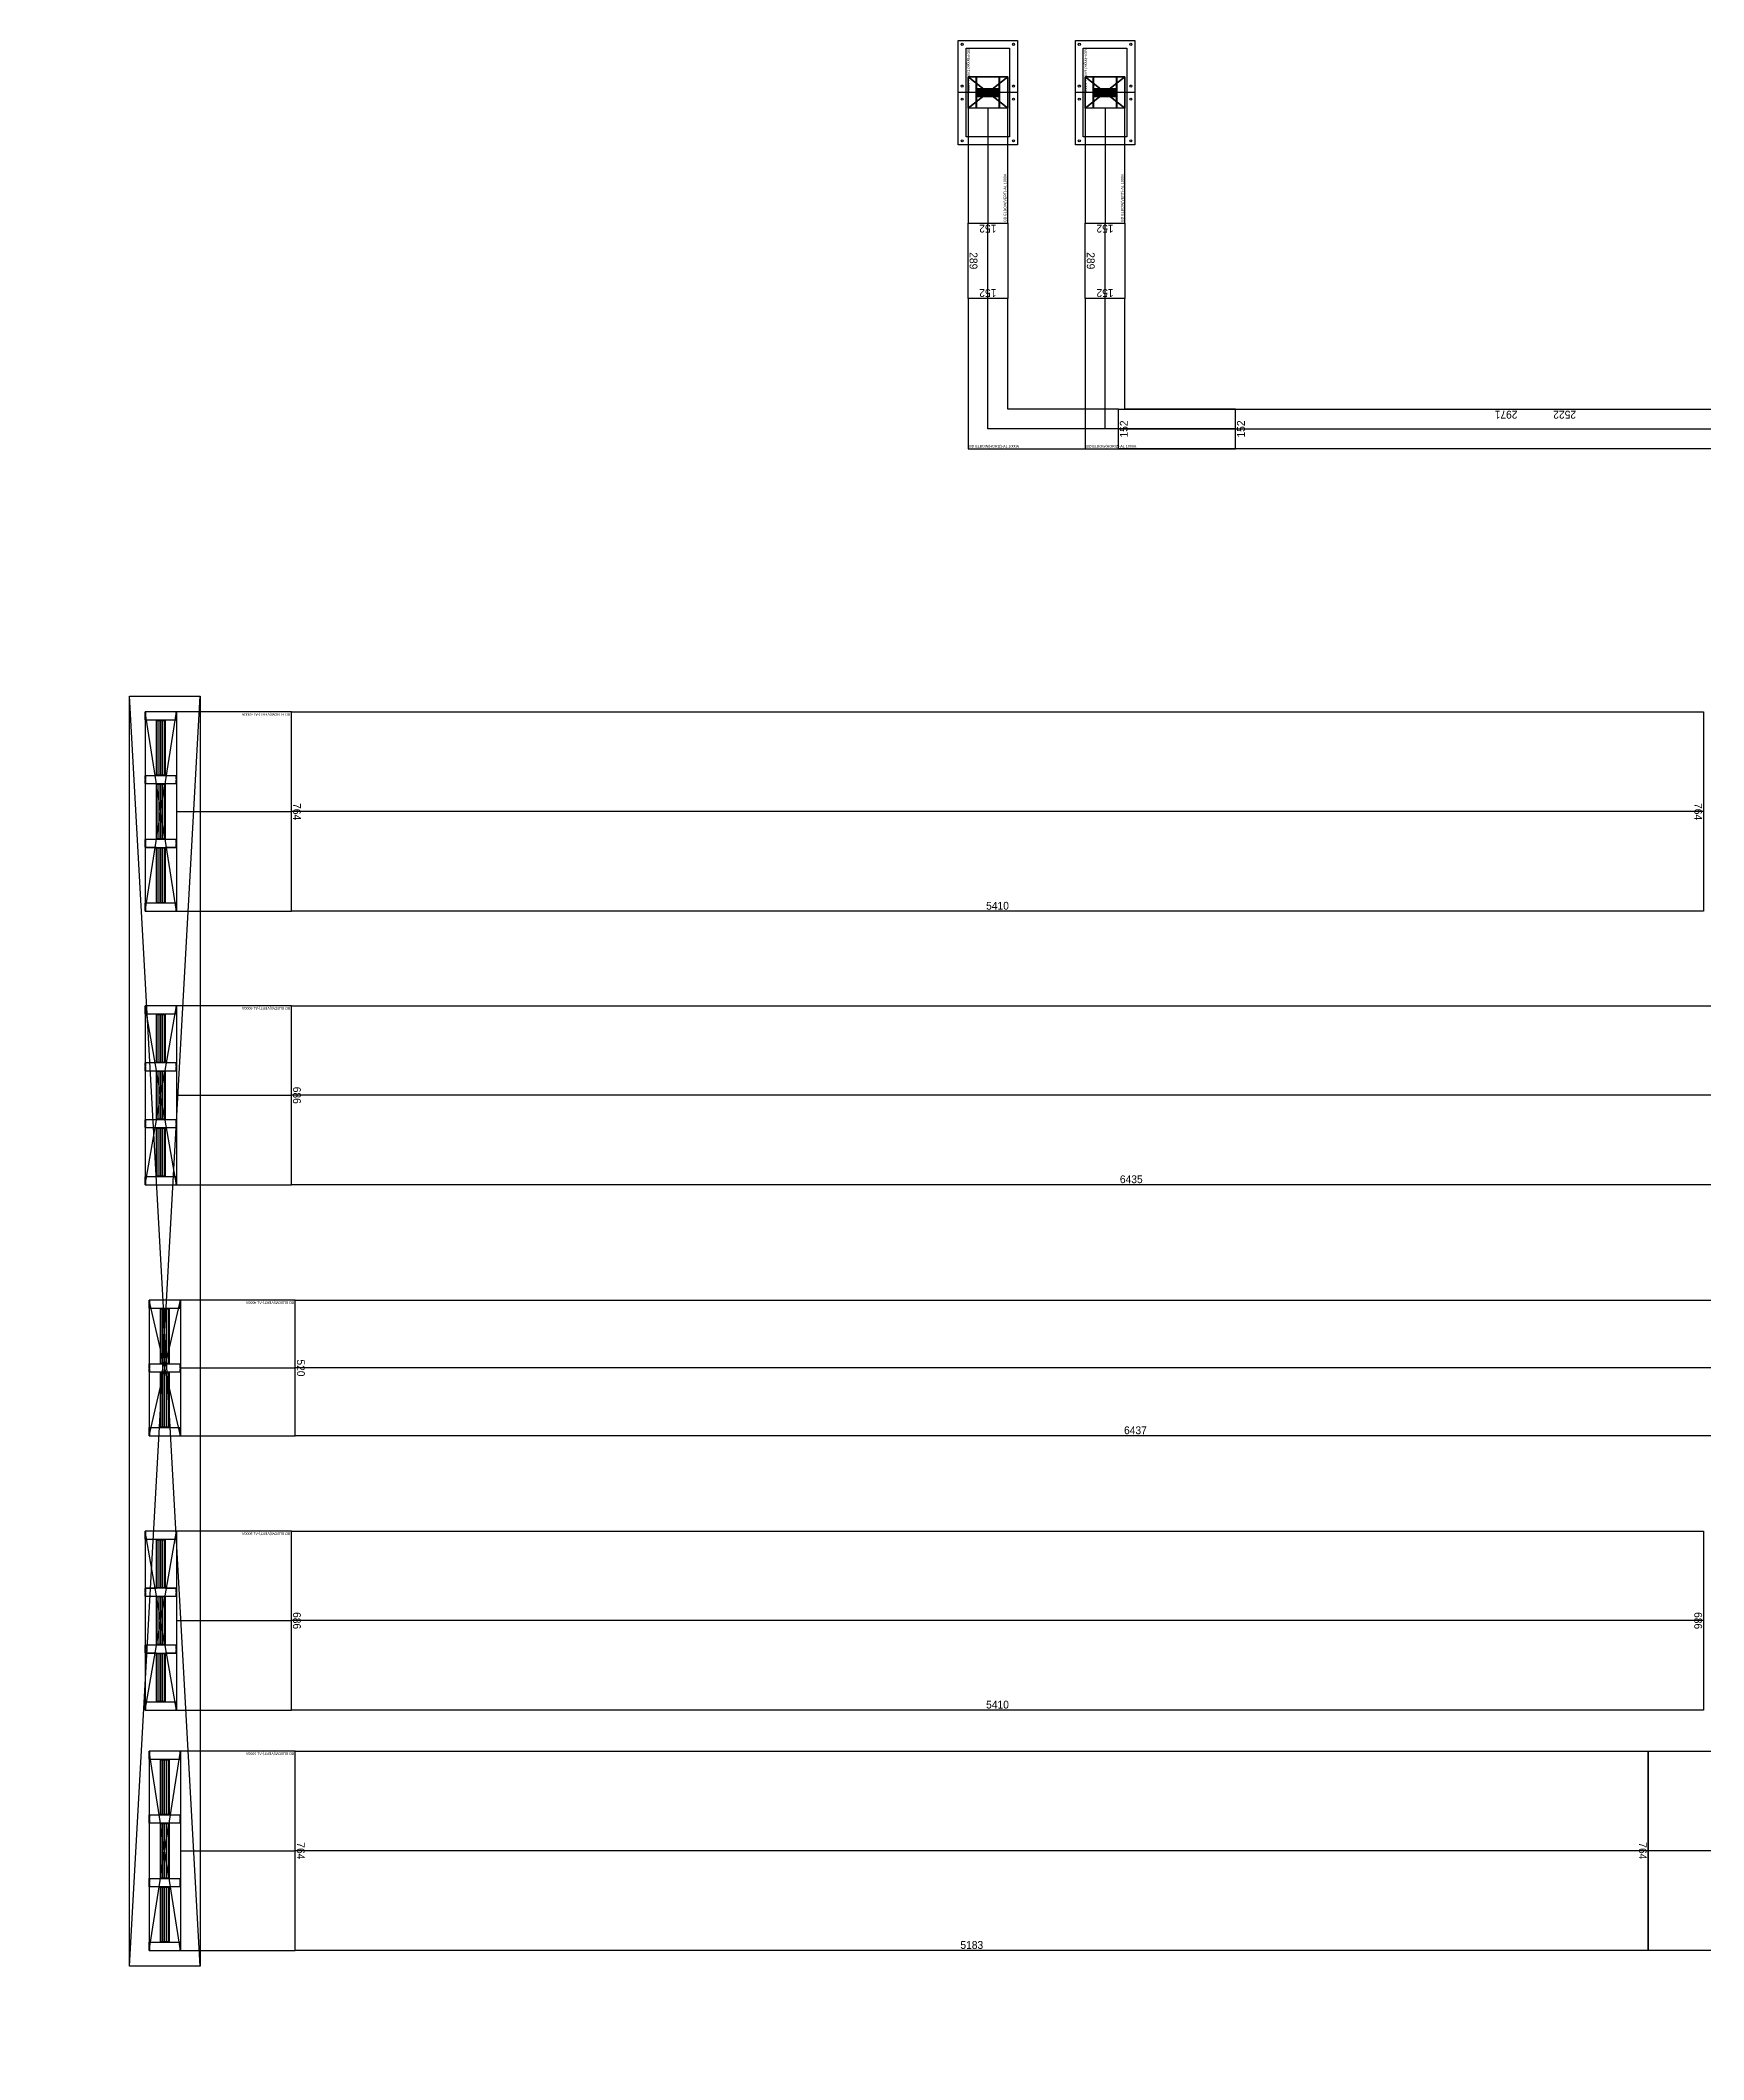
# Model space of a CAD drawing. Header units: millimetres. Extents: x 28486 to 374549, y -351975 to 868946.
# Drawn here: x 267458 to 273830, y -301887 to -294150 of the extents above; entities that cross this region are included whole.
import ezdxf
from ezdxf.enums import TextEntityAlignment as Align

# ---------------------------------------------------------------- set-up
doc = ezdxf.new("R2010")
doc.units = ezdxf.units.MM
doc.header["$LTSCALE"] = 150
doc.layers.get('Defpoints').update_dxf_attribs({"color": 150})
for name, color, linetype in [('-----00 SLAB OPEN-REV', 221, 'Continuous'), ('-----27 Bus Duct_HV_IT BACK UP A', 7, 'Continuous'), ('-----27 Bus Duct_HV_IT BACK UP B', 3, 'Continuous'), ('-----27 Bus Duct_LV_380-220V_IT BACK UP', 2, 'Continuous'), ('-----27 Bus Duct_LV_380-220V_LOAD BANK', 7, 'Continuous'), ('-----27 Bus Duct_LV_380-220V_UT', 41, 'Continuous'), ('-----27 Bus Duct_LV_380-220V_UT B', 71, 'Continuous')]:
    doc.layers.add(name, color=color, linetype=linetype)
doc.styles.add('ELEC', font='')
doc.styles.get("Standard").update_dxf_attribs({"font": ''})
doc.styles.get('ELEC').set_extended_font_data('Dotum')
doc.styles.get('Standard').set_extended_font_data('Dotum')
doc.dimstyles.new('전기통신참고용-치수', dxfattribs={"dimscale": 15, "dimtxt": 2, "dimasz": 0, "dimexe": 0, "dimexo": 0, "dimgap": 0.4, "dimtad": 4, "dimdec": 0, "dimzin": 0, "dimdsep": 46, "dimtxsty": 'Standard', "dimblk": 'NONE', "dimcen": 0, "dimse1": 1, "dimse2": 1, "dimsd1": 1, "dimsd2": 1, "dimclrd": 8, "dimclre": 8, "dimclrt": 8, "dimadec": 0, "dimazin": 0, "dimtfac": 1, "dimtdec": 0, "dimtix": 1, "dimtmove": 2, "dimatfit": 0, "dimldrblk": 'NONE', "dimfxl": 2, "dimtolj": 1, "dimtzin": 0, "dimarcsym": 0})

# ---------------------------------------------------------------- blocks, each defined once
blk = doc.blocks.new('*D276')
at = {"layer": 'Defpoints', "color": 0, "transparency": 16777216}
for p in [(0, 6250), (686, 6250), (686, 6250)]:
    blk.add_point(p, dxfattribs=at)
at = {"color": 0, "transparency": 16777216, "insert": (343, 6229), "char_height": 30, "attachment_point": 5}
blk.add_mtext('\\A1;{\\C0;686}', dxfattribs=at)
blk = doc.blocks.new('_None')
blk = doc.blocks.new('*D277')
at = {"layer": 'Defpoints', "color": 0, "transparency": 16777216}
for p in [(686, 6250), (686, 6250), (686, 840)]:
    blk.add_point(p, dxfattribs=at)
at = {"color": 0, "transparency": 16777216, "insert": (665, 3545), "char_height": 30, "attachment_point": 5, "rotation": 90}
blk.add_mtext('\\A1;{\\C0;5410}', dxfattribs=at)
blk = doc.blocks.new('*D278')
at = {"layer": 'Defpoints', "color": 0, "transparency": 16777216}
for p in [(0, 840), (686, 840), (686, 840)]:
    blk.add_point(p, dxfattribs=at)
at = {"color": 0, "transparency": 16777216, "insert": (343, 861), "char_height": 30, "attachment_point": 5}
blk.add_mtext('\\A1;{\\C0;686}', dxfattribs=at)
blk = doc.blocks.new('*U69')
at = {"color": 1}
for p, q in [((340, 343), (220, -343)), ((220, 343), (340, -343))]:
    blk.add_line(p, q, dxfattribs=at)
at = {"color": 0}
blk.add_lwpolyline([(-220, -343), (220, -343), (220, 343), (-220, 343)], close=True, dxfattribs=at)
blk.add_lwpolyline([(220, -343), (340, -343), (340, 343), (220, 343)], dxfattribs=at)
at = {"color": 1}
for points in [[(220, 123, -0.4142136), (222, 125), (262.8, 125, 0.4142136), (263.8, 126), (263.8, 310, 0.4142136), (262.8, 311), (222, 311, -0.4142136), (220, 313), (220, 343, -0.4142136), (221, 342), (221, 313, 0.4142136), (222, 312), (338, 312, 0.4142136), (339, 313), (339, 342, -0.4142136), (340, 343), (340, 313, -0.4142136), (338, 311), (297.2, 311, 0.4142136), (296.2, 310), (296.2, 126, 0.4142136), (297.2, 125), (338, 125, -0.4142136), (340, 123), (340, 111, -0.4142136), (339, 112), (339, 123, 0.4142136), (338, 124), (222, 124, 0.4142136), (221, 123), (221, 112, -0.4142136), (220, 111), (220, 111), (220, 111), (220, 111)], [(264.8, 126), (264.8, 310, -0.4142136), (265.8, 311), (294.2, 311, -0.4142136), (295.2, 310), (295.2, 126, -0.4142136), (294.2, 125), (265.8, 125, -0.4142136)], [(265.8, 127), (265.8, 309, -0.4142136), (266.8, 310), (271.15, 310, -0.4142136), (272.15, 309), (272.15, 127, -0.4142136), (271.15, 126), (266.8, 126, -0.4142136)], [(273.15, 127), (273.15, 309, -0.4142136), (274.15, 310), (278.5, 310, -0.4142136), (279.5, 309), (279.5, 127, -0.4142136), (278.5, 126), (274.15, 126, -0.4142136)], [(280.5, 127), (280.5, 309, -0.4142136), (281.5, 310), (285.85, 310, -0.4142136), (286.85, 309), (286.85, 127, -0.4142136), (285.85, 126), (281.5, 126, -0.4142136)], [(287.85, 127), (287.85, 309, -0.4142136), (288.85, 310), (293.2, 310, -0.4142136), (294.2, 309), (294.2, 127, -0.4142136), (293.2, 126), (288.85, 126, -0.4142136)], [(220, -95, -0.4142136), (222, -93), (262.8, -93, 0.4142136), (263.8, -92), (263.8, 92, 0.4142136), (262.8, 93), (222, 93, -0.4142136), (220, 95), (220, 109, -0.4142136), (221, 108), (221, 95, 0.4142136), (222, 94), (338, 94, 0.4142136), (339, 95), (339, 108, -0.4142136), (340, 109), (340, 95, -0.4142136), (338, 93), (297.2, 93, 0.4142136), (296.2, 92), (296.2, -92, 0.4142136), (297.2, -93), (338, -93, -0.4142136), (340, -95), (340, -108, -0.4142136), (339, -107), (339, -95, 0.4142136), (338, -94), (222, -94, 0.4142136), (221, -95), (221, -107, -0.4142136), (220, -108), (220, -108), (220, -108), (220, -108)], [(264.8, -92), (264.8, 92, -0.4142136), (265.8, 93), (294.2, 93, -0.4142136), (295.2, 92), (295.2, -92, -0.4142136), (294.2, -93), (265.8, -93, -0.4142136)], [(265.8, -91), (265.8, 91, -0.4142136), (266.8, 92), (271.15, 92, -0.4142136), (272.15, 91), (272.15, -91, -0.4142136), (271.15, -92), (266.8, -92, -0.4142136)], [(273.15, -91), (273.15, 91, -0.4142136), (274.15, 92), (278.5, 92, -0.4142136), (279.5, 91), (279.5, -91, -0.4142136), (278.5, -92), (274.15, -92, -0.4142136)], [(280.5, -91), (280.5, 91, -0.4142136), (281.5, 92), (285.85, 92, -0.4142136), (286.85, 91), (286.85, -91, -0.4142136), (285.85, -92), (281.5, -92, -0.4142136)], [(287.85, -91), (287.85, 91, -0.4142136), (288.85, 92), (293.2, 92, -0.4142136), (294.2, 91), (294.2, -91, -0.4142136), (293.2, -92), (288.85, -92, -0.4142136)], [(220, -313, -0.4142136), (222, -311), (262.8, -311, 0.4142136), (263.8, -310), (263.8, -126, 0.4142136), (262.8, -125), (222, -125, -0.4142136), (220, -123), (220, -110, -0.4142136), (221, -111), (221, -123, 0.4142136), (222, -124), (338, -124, 0.4142136), (339, -123), (339, -111, -0.4142136), (340, -110), (340, -123, -0.4142136), (338, -125), (297.2, -125, 0.4142136), (296.2, -126), (296.2, -310, 0.4142136), (297.2, -311), (338, -311, -0.4142136), (340, -313), (340, -343, -0.4142136), (339, -342), (339, -313, 0.4142136), (338, -312), (222, -312, 0.4142136), (221, -313), (221, -342, -0.4142136), (220, -343), (220, -343), (220, -343), (220, -343)], [(264.8, -310), (264.8, -126, -0.4142136), (265.8, -125), (294.2, -125, -0.4142136), (295.2, -126), (295.2, -310, -0.4142136), (294.2, -311), (265.8, -311, -0.4142136)], [(265.8, -309), (265.8, -127, -0.4142136), (266.8, -126), (271.15, -126, -0.4142136), (272.15, -127), (272.15, -309, -0.4142136), (271.15, -310), (266.8, -310, -0.4142136)], [(273.15, -309), (273.15, -127, -0.4142136), (274.15, -126), (278.5, -126, -0.4142136), (279.5, -127), (279.5, -309, -0.4142136), (278.5, -310), (274.15, -310, -0.4142136)], [(280.5, -309), (280.5, -127, -0.4142136), (281.5, -126), (285.85, -126, -0.4142136), (286.85, -127), (286.85, -309, -0.4142136), (285.85, -310), (281.5, -310, -0.4142136)], [(287.85, -309), (287.85, -127, -0.4142136), (288.85, -126), (293.2, -126, -0.4142136), (294.2, -127), (294.2, -309, -0.4142136), (293.2, -310), (288.85, -310, -0.4142136)]]:
    blk.add_lwpolyline(points, format="xyb", close=True, dxfattribs=at)
blk.add_lwpolyline([(220, 0), (-220, 0)], dxfattribs=at)
at = {"color": 0, "style": 'ELEC'}
blk.add_text('BD ELBOW(VERT)-AL 5000A', height=10, dxfattribs=at).set_placement((-215, -333), align=Align.MIDDLE_LEFT)
blk = doc.blocks.new('*U22')
at = {"color": 1}
for p, q in [((340, 260), (220, -260)), ((220, 260), (340, -260))]:
    blk.add_line(p, q, dxfattribs=at)
at = {"color": 0}
blk.add_lwpolyline([(-220, -260), (220, -260), (220, 260), (-220, 260)], close=True, dxfattribs=at)
blk.add_lwpolyline([(220, -260), (340, -260), (340, 260), (220, 260)], dxfattribs=at)
at = {"color": 1}
for points in [[(220, 14, -0.4142136), (222, 16), (262.8, 16, 0.4142136), (263.8, 17), (263.8, 227, 0.4142136), (262.8, 228), (222, 228, -0.4142136), (220, 230), (220, 260, -0.4142136), (221, 259), (221, 230, 0.4142136), (222, 229), (338, 229, 0.4142136), (339, 230), (339, 259, -0.4142136), (340, 260), (340, 230, -0.4142136), (338, 228), (297.2, 228, 0.4142136), (296.2, 227), (296.2, 17, 0.4142136), (297.2, 16), (338, 16, -0.4142136), (340, 14), (340, 2, -0.4142136), (339, 3), (339, 14, 0.4142136), (338, 15), (222, 15, 0.4142136), (221, 14), (221, 3, -0.4142136), (220, 2), (220, 2), (220, 2), (220, 2)], [(264.8, 17), (264.8, 227, -0.4142136), (265.8, 228), (294.2, 228, -0.4142136), (295.2, 227), (295.2, 17, -0.4142136), (294.2, 16), (265.8, 16, -0.4142136)], [(265.8, 18), (265.8, 226, -0.4142136), (266.8, 227), (271.15, 227, -0.4142136), (272.15, 226), (272.15, 18, -0.4142136), (271.15, 17), (266.8, 17, -0.4142136)], [(273.15, 18), (273.15, 226, -0.4142136), (274.15, 227), (278.5, 227, -0.4142136), (279.5, 226), (279.5, 18, -0.4142136), (278.5, 17), (274.15, 17, -0.4142136)], [(280.5, 18), (280.5, 226, -0.4142136), (281.5, 227), (285.85, 227, -0.4142136), (286.85, 226), (286.85, 18, -0.4142136), (285.85, 17), (281.5, 17, -0.4142136)], [(287.85, 18), (287.85, 226, -0.4142136), (288.85, 227), (293.2, 227, -0.4142136), (294.2, 226), (294.2, 18, -0.4142136), (293.2, 17), (288.85, 17, -0.4142136)], [(220, -230, -0.4142136), (222, -228), (262.8, -228, 0.4142136), (263.8, -227), (263.8, -17, 0.4142136), (262.8, -16), (222, -16, -0.4142136), (220, -14), (220, 0, -0.4142136), (221, -1), (221, -14, 0.4142136), (222, -15), (338, -15, 0.4142136), (339, -14), (339, -1, -0.4142136), (340, 0), (340, -14, -0.4142136), (338, -16), (297.2, -16, 0.4142136), (296.2, -17), (296.2, -227, 0.4142136), (297.2, -228), (338, -228, -0.4142136), (340, -230), (340, -260, -0.4142136), (339, -259), (339, -230, 0.4142136), (338, -229), (222, -229, 0.4142136), (221, -230), (221, -259, -0.4142136), (220, -260), (220, -260), (220, -260), (220, -260)], [(264.8, -227), (264.8, -17, -0.4142136), (265.8, -16), (294.2, -16, -0.4142136), (295.2, -17), (295.2, -227, -0.4142136), (294.2, -228), (265.8, -228, -0.4142136)], [(265.8, -226), (265.8, -18, -0.4142136), (266.8, -17), (271.15, -17, -0.4142136), (272.15, -18), (272.15, -226, -0.4142136), (271.15, -227), (266.8, -227, -0.4142136)], [(273.15, -226), (273.15, -18, -0.4142136), (274.15, -17), (278.5, -17, -0.4142136), (279.5, -18), (279.5, -226, -0.4142136), (278.5, -227), (274.15, -227, -0.4142136)], [(280.5, -226), (280.5, -18, -0.4142136), (281.5, -17), (285.85, -17, -0.4142136), (286.85, -18), (286.85, -226, -0.4142136), (285.85, -227), (281.5, -227, -0.4142136)], [(287.85, -226), (287.85, -18, -0.4142136), (288.85, -17), (293.2, -17, -0.4142136), (294.2, -18), (294.2, -226, -0.4142136), (293.2, -227), (288.85, -227, -0.4142136)]]:
    blk.add_lwpolyline(points, format="xyb", close=True, dxfattribs=at)
blk.add_lwpolyline([(220, 0), (-220, 0)], dxfattribs=at)
at = {"color": 0, "style": 'ELEC'}
blk.add_text('BD ELBOW(VERT)-AL 4000A', height=10, dxfattribs=at).set_placement((-215, -250), align=Align.MIDDLE_LEFT)
blk = doc.blocks.new('*D38')
at = {"layer": 'Defpoints', "color": 0, "transparency": 16777216}
for p in [(0, 9876.8), (520, 9876.8), (520, 9876.8)]:
    blk.add_point(p, dxfattribs=at)
at = {"color": 0, "transparency": 16777216, "insert": (260, 9855.8), "char_height": 30, "attachment_point": 5}
blk.add_mtext('\\A1;{\\C0;520}', dxfattribs=at)
blk = doc.blocks.new('*D39')
at = {"layer": 'Defpoints', "color": 0, "transparency": 16777216}
for p in [(520, 9876.8), (520, 9876.8), (520, 3439.8)]:
    blk.add_point(p, dxfattribs=at)
at = {"color": 0, "transparency": 16777216, "insert": (499, 6658.3), "char_height": 30, "attachment_point": 5, "rotation": 90}
blk.add_mtext('\\A1;{\\C0;6437}', dxfattribs=at)
blk = doc.blocks.new('*D40')
at = {"layer": 'Defpoints', "color": 0, "transparency": 16777216}
for p in [(0, 3439.8), (520, 3439.8), (520, 3439.8)]:
    blk.add_point(p, dxfattribs=at)
at = {"color": 0, "transparency": 16777216, "insert": (260, 3460.9), "char_height": 30, "attachment_point": 5}
blk.add_mtext('\\A1;{\\C0;520}', dxfattribs=at)
blk = doc.blocks.new('*U7')
at = {"color": 1}
for p, q in [((340, 382), (220, -382)), ((220, 382), (340, -382))]:
    blk.add_line(p, q, dxfattribs=at)
at = {"color": 0}
blk.add_lwpolyline([(-220, -382), (220, -382), (220, 382), (-220, 382)], close=True, dxfattribs=at)
blk.add_lwpolyline([(220, -382), (340, -382), (340, 382), (220, 382)], dxfattribs=at)
at = {"color": 1}
for points in [[(220, 136, -0.4142136), (222, 138), (262.8, 138, 0.4142136), (263.8, 139), (263.8, 349, 0.4142136), (262.8, 350), (222, 350, -0.4142136), (220, 352), (220, 382, -0.4142136), (221, 381), (221, 352, 0.4142136), (222, 351), (338, 351, 0.4142136), (339, 352), (339, 381, -0.4142136), (340, 382), (340, 352, -0.4142136), (338, 350), (297.2, 350, 0.4142136), (296.2, 349), (296.2, 139, 0.4142136), (297.2, 138), (338, 138, -0.4142136), (340, 136), (340, 124, -0.4142136), (339, 125), (339, 136, 0.4142136), (338, 137), (222, 137, 0.4142136), (221, 136), (221, 125, -0.4142136), (220, 124), (220, 124), (220, 124), (220, 124)], [(264.8, 139), (264.8, 349, -0.4142136), (265.8, 350), (294.2, 350, -0.4142136), (295.2, 349), (295.2, 139, -0.4142136), (294.2, 138), (265.8, 138, -0.4142136)], [(265.8, 140), (265.8, 348, -0.4142136), (266.8, 349), (271.15, 349, -0.4142136), (272.15, 348), (272.15, 140, -0.4142136), (271.15, 139), (266.8, 139, -0.4142136)], [(273.15, 140), (273.15, 348, -0.4142136), (274.15, 349), (278.5, 349, -0.4142136), (279.5, 348), (279.5, 140, -0.4142136), (278.5, 139), (274.15, 139, -0.4142136)], [(280.5, 140), (280.5, 348, -0.4142136), (281.5, 349), (285.85, 349, -0.4142136), (286.85, 348), (286.85, 140, -0.4142136), (285.85, 139), (281.5, 139, -0.4142136)], [(287.85, 140), (287.85, 348, -0.4142136), (288.85, 349), (293.2, 349, -0.4142136), (294.2, 348), (294.2, 140, -0.4142136), (293.2, 139), (288.85, 139, -0.4142136)], [(220, -108, -0.4142136), (222, -106), (262.8, -106, 0.4142136), (263.8, -105), (263.8, 105, 0.4142136), (262.8, 106), (222, 106, -0.4142136), (220, 108), (220, 122, -0.4142136), (221, 121), (221, 108, 0.4142136), (222, 107), (338, 107, 0.4142136), (339, 108), (339, 121, -0.4142136), (340, 122), (340, 108, -0.4142136), (338, 106), (297.2, 106, 0.4142136), (296.2, 105), (296.2, -105, 0.4142136), (297.2, -106), (338, -106, -0.4142136), (340, -108), (340, -121, -0.4142136), (339, -120), (339, -108, 0.4142136), (338, -107), (222, -107, 0.4142136), (221, -108), (221, -120, -0.4142136), (220, -121), (220, -121), (220, -121), (220, -121)], [(264.8, -105), (264.8, 105, -0.4142136), (265.8, 106), (294.2, 106, -0.4142136), (295.2, 105), (295.2, -105, -0.4142136), (294.2, -106), (265.8, -106, -0.4142136)], [(265.8, -104), (265.8, 104, -0.4142136), (266.8, 105), (271.15, 105, -0.4142136), (272.15, 104), (272.15, -104, -0.4142136), (271.15, -105), (266.8, -105, -0.4142136)], [(273.15, -104), (273.15, 104, -0.4142136), (274.15, 105), (278.5, 105, -0.4142136), (279.5, 104), (279.5, -104, -0.4142136), (278.5, -105), (274.15, -105, -0.4142136)], [(280.5, -104), (280.5, 104, -0.4142136), (281.5, 105), (285.85, 105, -0.4142136), (286.85, 104), (286.85, -104, -0.4142136), (285.85, -105), (281.5, -105, -0.4142136)], [(287.85, -104), (287.85, 104, -0.4142136), (288.85, 105), (293.2, 105, -0.4142136), (294.2, 104), (294.2, -104, -0.4142136), (293.2, -105), (288.85, -105, -0.4142136)], [(220, -352, -0.4142136), (222, -350), (262.8, -350, 0.4142136), (263.8, -349), (263.8, -139, 0.4142136), (262.8, -138), (222, -138, -0.4142136), (220, -136), (220, -123, -0.4142136), (221, -124), (221, -136, 0.4142136), (222, -137), (338, -137, 0.4142136), (339, -136), (339, -124, -0.4142136), (340, -123), (340, -136, -0.4142136), (338, -138), (297.2, -138, 0.4142136), (296.2, -139), (296.2, -349, 0.4142136), (297.2, -350), (338, -350, -0.4142136), (340, -352), (340, -382, -0.4142136), (339, -381), (339, -352, 0.4142136), (338, -351), (222, -351, 0.4142136), (221, -352), (221, -381, -0.4142136), (220, -382), (220, -382), (220, -382), (220, -382)], [(264.8, -349), (264.8, -139, -0.4142136), (265.8, -138), (294.2, -138, -0.4142136), (295.2, -139), (295.2, -349, -0.4142136), (294.2, -350), (265.8, -350, -0.4142136)], [(265.8, -348), (265.8, -140, -0.4142136), (266.8, -139), (271.15, -139, -0.4142136), (272.15, -140), (272.15, -348, -0.4142136), (271.15, -349), (266.8, -349, -0.4142136)], [(273.15, -348), (273.15, -140, -0.4142136), (274.15, -139), (278.5, -139, -0.4142136), (279.5, -140), (279.5, -348, -0.4142136), (278.5, -349), (274.15, -349, -0.4142136)], [(280.5, -348), (280.5, -140, -0.4142136), (281.5, -139), (285.85, -139, -0.4142136), (286.85, -140), (286.85, -348, -0.4142136), (285.85, -349), (281.5, -349, -0.4142136)], [(287.85, -348), (287.85, -140, -0.4142136), (288.85, -139), (293.2, -139, -0.4142136), (294.2, -140), (294.2, -348, -0.4142136), (293.2, -349), (288.85, -349, -0.4142136)]]:
    blk.add_lwpolyline(points, format="xyb", close=True, dxfattribs=at)
blk.add_lwpolyline([(220, 0), (-220, 0)], dxfattribs=at)
at = {"color": 0, "style": 'ELEC'}
blk.add_text('BD ELBOW(VERT)-AL 6300A', height=10, dxfattribs=at).set_placement((-215, -372), align=Align.MIDDLE_LEFT)
blk = doc.blocks.new('*D2098')
at = {"layer": 'Defpoints', "color": 0, "transparency": 16777216}
for p in [(0, 8722.8), (764, 8722.8), (764, 8722.8), (0, -1440), (686, -1440), (686, -1440)]:
    blk.add_point(p, dxfattribs=at)
at = {"color": 0, "transparency": 16777216, "char_height": 30, "attachment_point": 5}
for s, insert in [('\\A1;{\\C0;764}', (382, 8701.8)), ('\\A1;{\\C0;686}', (343, -1461))]:
    blk.add_mtext(s, dxfattribs=dict(at, insert=insert))
blk = doc.blocks.new('*D2099')
at = {"layer": 'Defpoints', "color": 0, "transparency": 16777216}
for p in [(764, 8722.8), (764, 8722.8), (764, 3539.8), (686, -1440), (686, -1440), (686, -6956)]:
    blk.add_point(p, dxfattribs=at)
at = {"color": 0, "transparency": 16777216, "char_height": 30, "attachment_point": 5, "rotation": 90}
for s, insert in [('\\A1;{\\C0;5183}', (743, 6131.3)), ('\\A1;{\\C0;5516}', (665, -4198))]:
    blk.add_mtext(s, dxfattribs=dict(at, insert=insert))
blk = doc.blocks.new('*D2100')
at = {"layer": 'Defpoints', "color": 0, "transparency": 16777216}
for p in [(0, 3539.8), (764, 3539.8), (764, 3539.8), (0, -6956), (686, -6956), (686, -6956)]:
    blk.add_point(p, dxfattribs=at)
at = {"color": 0, "transparency": 16777216, "char_height": 30, "attachment_point": 5}
for s, insert in [('\\A1;{\\C0;764}', (382, 3560.9)), ('\\A1;{\\C0;686}', (343, -6935))]:
    blk.add_mtext(s, dxfattribs=dict(at, insert=insert))
blk = doc.blocks.new('*D71')
at = {"layer": 'Defpoints', "color": 0, "transparency": 16777216}
for p in [(0, 7275), (686, 7275), (686, 7275)]:
    blk.add_point(p, dxfattribs=at)
at = {"color": 0, "transparency": 16777216, "insert": (343, 7254), "char_height": 30, "attachment_point": 5}
blk.add_mtext('\\A1;{\\C0;686}', dxfattribs=at)
blk = doc.blocks.new('*D72')
at = {"layer": 'Defpoints', "color": 0, "transparency": 16777216}
for p in [(686, 7275), (686, 7275), (686, 840)]:
    blk.add_point(p, dxfattribs=at)
at = {"color": 0, "transparency": 16777216, "insert": (665, 4057.5), "char_height": 30, "attachment_point": 5, "rotation": 90}
blk.add_mtext('\\A1;{\\C0;6435}', dxfattribs=at)
blk = doc.blocks.new('*D73')
at = {"layer": 'Defpoints', "color": 0, "transparency": 16777216}
for p in [(0, 840), (686, 840), (686, 840)]:
    blk.add_point(p, dxfattribs=at)
at = {"color": 0, "transparency": 16777216, "insert": (343, 861), "char_height": 30, "attachment_point": 5}
blk.add_mtext('\\A1;{\\C0;686}', dxfattribs=at)
blk = doc.blocks.new('*D17')
at = {"layer": 'Defpoints', "color": 0, "transparency": 16777216}
for p in [(0, 6250), (764, 6250), (764, 6250)]:
    blk.add_point(p, dxfattribs=at)
at = {"color": 0, "transparency": 16777216, "insert": (382, 6229), "char_height": 30, "attachment_point": 5}
blk.add_mtext('\\A1;{\\C0;764}', dxfattribs=at)
blk = doc.blocks.new('*D18')
at = {"layer": 'Defpoints', "color": 0, "transparency": 16777216}
for p in [(764, 6250), (764, 6250), (764, 840)]:
    blk.add_point(p, dxfattribs=at)
at = {"color": 0, "transparency": 16777216, "insert": (743, 3545), "char_height": 30, "attachment_point": 5, "rotation": 90}
blk.add_mtext('\\A1;{\\C0;5410}', dxfattribs=at)
blk = doc.blocks.new('*D19')
at = {"layer": 'Defpoints', "color": 0, "transparency": 16777216}
for p in [(0, 840), (764, 840), (764, 840)]:
    blk.add_point(p, dxfattribs=at)
at = {"color": 0, "transparency": 16777216, "insert": (382, 861), "char_height": 30, "attachment_point": 5}
blk.add_mtext('\\A1;{\\C0;764}', dxfattribs=at)
blk = doc.blocks.new('*D143')
at = {"layer": 'Defpoints', "color": 0, "transparency": 16777216}
for p in [(0, 1464), (152, 1464), (152, 1464)]:
    blk.add_point(p, dxfattribs=at)
at = {"color": 0, "transparency": 16777216, "insert": (76, 1443), "char_height": 30, "attachment_point": 5}
blk.add_mtext('\\A1;{\\C0;152}', dxfattribs=at)
blk = doc.blocks.new('*D144')
at = {"layer": 'Defpoints', "color": 0, "transparency": 16777216}
for p in [(152, 1464), (152, 1464), (152, 1175)]:
    blk.add_point(p, dxfattribs=at)
at = {"color": 0, "transparency": 16777216, "insert": (131, 1319.5), "char_height": 30, "attachment_point": 5, "rotation": 90}
blk.add_mtext('\\A1;{\\C0;289}', dxfattribs=at)
blk = doc.blocks.new('*D145')
at = {"layer": 'Defpoints', "color": 0, "transparency": 16777216}
for p in [(0, 1175), (152, 1175), (152, 1175)]:
    blk.add_point(p, dxfattribs=at)
at = {"color": 0, "transparency": 16777216, "insert": (76, 1196), "char_height": 30, "attachment_point": 5}
blk.add_mtext('\\A1;{\\C0;152}', dxfattribs=at)
blk = doc.blocks.new('*U67')
at = {"color": 1}
for p, q in [((340, 76), (220, -76)), ((220, 76), (340, -76))]:
    blk.add_line(p, q, dxfattribs=at)
at = {"color": 0}
blk.add_lwpolyline([(-220, -76), (220, -76), (220, 76), (-220, 76)], close=True, dxfattribs=at)
at = {"color": 1}
blk.add_lwpolyline([(220, 0), (-220, 0)], dxfattribs=at)
at = {"color": 0}
blk.add_lwpolyline([(220, -76), (340, -76), (340, 76), (220, 76)], dxfattribs=at)
at = {"color": 1}
for points in [[(220, -46, -0.4142136), (222, -44), (262.8, -44, 0.4142136), (263.8, -43), (263.8, 43, 0.4142136), (262.8, 44), (222, 44, -0.4142136), (220, 46), (220, 76, -0.4142136), (221, 75), (221, 46, 0.4142136), (222, 45), (338, 45, 0.4142136), (339, 46), (339, 75, -0.4142136), (340, 76), (340, 46, -0.4142136), (338, 44), (297.2, 44, 0.4142136), (296.2, 43), (296.2, -43, 0.4142136), (297.2, -44), (338, -44, -0.4142136), (340, -46), (340, -76, -0.4142136), (339, -75), (339, -46, 0.4142136), (338, -45), (222, -45, 0.4142136), (221, -46), (221, -75, -0.4142136), (220, -76), (220, -76), (220, -76), (220, -76)], [(264.8, -43), (264.8, 43, -0.4142136), (265.8, 44), (294.2, 44, -0.4142136), (295.2, 43), (295.2, -43, -0.4142136), (294.2, -44), (265.8, -44, -0.4142136)], [(265.8, -42), (265.8, 42, -0.4142136), (266.8, 43), (271.15, 43, -0.4142136), (272.15, 42), (272.15, -42, -0.4142136), (271.15, -43), (266.8, -43, -0.4142136)], [(273.15, -42), (273.15, 42, -0.4142136), (274.15, 43), (278.5, 43, -0.4142136), (279.5, 42), (279.5, -42, -0.4142136), (278.5, -43), (274.15, -43, -0.4142136)], [(280.5, -42), (280.5, 42, -0.4142136), (281.5, 43), (285.85, 43, -0.4142136), (286.85, 42), (286.85, -42, -0.4142136), (285.85, -43), (281.5, -43, -0.4142136)], [(287.85, -42), (287.85, 42, -0.4142136), (288.85, 43), (293.2, 43, -0.4142136), (294.2, 42), (294.2, -42, -0.4142136), (293.2, -43), (288.85, -43, -0.4142136)]]:
    blk.add_lwpolyline(points, format="xyb", close=True, dxfattribs=at)
at = {"color": 0, "style": 'ELEC'}
blk.add_text('BD ELBOW(VERT)-AL 1000A', height=10, dxfattribs=at).set_placement((-215, -66), align=Align.MIDDLE_LEFT)
blk = doc.blocks.new('*U66')
at = {"color": 0}
blk.add_line((0, 113.5), (0, -113.5), dxfattribs=at)
at = {"color": 1}
for p, q in [((60, 76), (-60, -76)), ((-60, 76), (60, -76))]:
    blk.add_line(p, q, dxfattribs=at)
at = {"color": 0}
for points in [[(200, -113.5), (-200, -113.5), (-200, 113.5), (200, 113.5)], [(170, -83.5), (-170, -83.5), (-170, 83.5), (170, 83.5)]]:
    blk.add_lwpolyline(points, close=True, dxfattribs=at)
at = {"color": 1}
blk.add_lwpolyline([(60, -76), (-60, -76), (-60, 76), (60, 76)], close=True, dxfattribs=at)
for points in [[(-60, -46, -0.4142136), (-58, -44), (-17.2, -44, 0.4142136), (-16.2, -43), (-16.2, 43, 0.4142136), (-17.2, 44), (-58, 44, -0.4142136), (-60, 46), (-60, 76, -0.4142136), (-59, 75), (-59, 46, 0.4142136), (-58, 45), (58, 45, 0.4142136), (59, 46), (59, 75, -0.4142136), (60, 76), (60, 46, -0.4142136), (58, 44), (17.2, 44, 0.4142136), (16.2, 43), (16.2, -43, 0.4142136), (17.2, -44), (58, -44, -0.4142136), (60, -46), (60, -76, -0.4142136), (59, -75), (59, -46, 0.4142136), (58, -45), (-58, -45, 0.4142136), (-59, -46), (-59, -75, -0.4142136), (-60, -76), (-60, -76), (-60, -76), (-60, -76)], [(-15.2, -43), (-15.2, 43, -0.4142136), (-14.2, 44), (14.2, 44, -0.4142136), (15.2, 43), (15.2, -43, -0.4142136), (14.2, -44), (-14.2, -44, -0.4142136)], [(-14.2, -42), (-14.2, 42, -0.4142136), (-13.2, 43), (-8.85, 43, -0.4142136), (-7.85, 42), (-7.85, -42, -0.4142136), (-8.85, -43), (-13.2, -43, -0.4142136)], [(-6.85, -42), (-6.85, 42, -0.4142136), (-5.85, 43), (-1.5, 43, -0.4142136), (-0.5, 42), (-0.5, -42, -0.4142136), (-1.5, -43), (-5.85, -43, -0.4142136)], [(0.5, -42), (0.5, 42, -0.4142136), (1.5, 43), (5.85, 43, -0.4142136), (6.85, 42), (6.85, -42, -0.4142136), (5.85, -43), (1.5, -43, -0.4142136)], [(7.85, -42), (7.85, 42, -0.4142136), (8.85, 43), (13.2, 43, -0.4142136), (14.2, 42), (14.2, -42, -0.4142136), (13.2, -43), (8.85, -43, -0.4142136)]]:
    blk.add_lwpolyline(points, format="xyb", close=True, dxfattribs=at)
at = {"color": 0}
for centre in [(-185, 98.5), (-25, 98.5), (25, 98.5), (185, 98.5), (-185, -98.5), (-25, -98.5), (25, -98.5), (185, -98.5)]:
    blk.add_circle(centre, 4, dxfattribs=at)
at = {"color": 0, "style": 'ELEC'}
blk.add_text('BD Flanged End-AL 1000A', height=10, dxfattribs=at).set_placement((-165, -73.5), align=Align.MIDDLE_LEFT)
blk = doc.blocks.new('*U68')
at = {"color": 0}
blk.add_lwpolyline([(-76, -76), (500, -76), (500, 76), (76, 76), (76, 500), (-76, 500)], close=True, dxfattribs=at)
at = {"color": 1}
blk.add_lwpolyline([(500, 0), (0, 0), (0, 500)], dxfattribs=at)
at = {"color": 0, "style": 'ELEC'}
blk.add_text('BD ELBOW(HORIZ)-AL 1000A', height=10, dxfattribs=at).set_placement((-71, -66), align=Align.MIDDLE_LEFT)
blk = doc.blocks.new('*D139')
at = {"layer": 'Defpoints', "color": 0, "transparency": 16777216}
for p in [(0, 1264), (152, 1264), (152, 1264)]:
    blk.add_point(p, dxfattribs=at)
at = {"color": 0, "transparency": 16777216, "insert": (76, 1243), "char_height": 30, "attachment_point": 5}
blk.add_mtext('\\A1;{\\C0;152}', dxfattribs=at)
blk = doc.blocks.new('*D140')
at = {"layer": 'Defpoints', "color": 0, "transparency": 16777216}
for p in [(152, 1264), (152, 1264), (152, -1706.5)]:
    blk.add_point(p, dxfattribs=at)
at = {"color": 0, "transparency": 16777216, "insert": (131, -221.3), "char_height": 30, "attachment_point": 5, "rotation": 90}
blk.add_mtext('\\A1;{\\C0;2971}', dxfattribs=at)
blk = doc.blocks.new('*D141')
at = {"layer": 'Defpoints', "color": 0, "transparency": 16777216}
for p in [(0, -1706.5), (152, -1706.5), (152, -1706.5)]:
    blk.add_point(p, dxfattribs=at)
at = {"color": 0, "transparency": 16777216, "insert": (76, -1685.5), "char_height": 30, "attachment_point": 5}
blk.add_mtext('\\A1;{\\C0;152}', dxfattribs=at)
blk = doc.blocks.new('*D187')
at = {"layer": 'Defpoints', "color": 0, "transparency": 16777216}
for p in [(0, 1264), (152, 1264), (152, 1264)]:
    blk.add_point(p, dxfattribs=at)
at = {"color": 0, "transparency": 16777216, "insert": (76, 1243), "char_height": 30, "attachment_point": 5}
blk.add_mtext('\\A1;{\\C0;152}', dxfattribs=at)
blk = doc.blocks.new('*D188')
at = {"layer": 'Defpoints', "color": 0, "transparency": 16777216}
for p in [(152, 1264), (152, 1264), (152, -1257.5)]:
    blk.add_point(p, dxfattribs=at)
at = {"color": 0, "transparency": 16777216, "insert": (131, 3.2), "char_height": 30, "attachment_point": 5, "rotation": 90}
blk.add_mtext('\\A1;{\\C0;2522}', dxfattribs=at)
blk = doc.blocks.new('*D189')
at = {"layer": 'Defpoints', "color": 0, "transparency": 16777216}
for p in [(0, -1257.5), (152, -1257.5), (152, -1257.5)]:
    blk.add_point(p, dxfattribs=at)
at = {"color": 0, "transparency": 16777216, "insert": (76, -1236.5), "char_height": 30, "attachment_point": 5}
blk.add_mtext('\\A1;{\\C0;152}', dxfattribs=at)
blk = doc.blocks.new('*U15')
at = {"color": 0}
blk.add_lwpolyline([(-382, -382), (800, -382), (800, 382), (382, 382), (382, 800), (-382, 800)], close=True, dxfattribs=at)
at = {"color": 1}
blk.add_lwpolyline([(800, 0), (0, 0), (0, 800)], dxfattribs=at)
at = {"color": 0, "style": 'ELEC'}
blk.add_text('BD ELBOW(HORIZ)-AL 6300A', height=10, dxfattribs=at).set_placement((-377, -372), align=Align.MIDDLE_LEFT)
blk = doc.blocks.new('*U275')
at = {"color": 1}
blk.add_line((343, 6250), (343, 840), dxfattribs=at)
at = {"color": 0}
blk.add_lwpolyline([(686, 840), (0, 840), (0, 6250), (686, 6250)], close=True, dxfattribs=at)
for base, p1, p2, override, picture, middle in [((686, 6250), (0, 6250), (686, 6250), {"dimtxsty": 'Standard', "dimclrd": 0, "dimclre": 0, "dimclrt": 0}, '*D276', (343, 6229)), ((686, 840), (0, 840), (686, 840), {"dimtad": 1, "dimtxsty": 'Standard', "dimclrd": 0, "dimclre": 0, "dimclrt": 0}, '*D278', (343, 861))]:
    dim = blk.add_linear_dim(base=base, p1=p1, p2=p2, text='{\\C0;<>}', dimstyle='전기통신참고용-치수', override=override, dxfattribs=at)
    dim.commit()
    dim.dimension.update_dxf_attribs({"geometry": picture, "text_midpoint": middle})
dim = blk.add_linear_dim(base=(686, 6250), p1=(686, 840), p2=(686, 6250), angle=90, text='{\\C0;<>}', dimstyle='전기통신참고용-치수', override={"dimtad": 1, "dimtxsty": 'Standard', "dimclrd": 0, "dimclre": 0, "dimclrt": 0}, dxfattribs=at)
dim.commit()
dim.dimension.update_dxf_attribs({"geometry": '*D277', "text_midpoint": (665, 3545)})
blk = doc.blocks.new('*U37')
at = {"color": 1}
blk.add_line((260, 9876.8), (260, 3439.8), dxfattribs=at)
at = {"color": 0}
blk.add_lwpolyline([(520, 3439.8), (0, 3439.8), (0, 9876.8), (520, 9876.8)], close=True, dxfattribs=at)
for base, p1, p2, override, picture, middle in [((520, 9876.8), (0, 9876.8), (520, 9876.8), {"dimtxsty": 'Standard', "dimclrd": 0, "dimclre": 0, "dimclrt": 0}, '*D38', (260, 9855.8)), ((520, 3439.8), (0, 3439.8), (520, 3439.8), {"dimtad": 1, "dimtxsty": 'Standard', "dimclrd": 0, "dimclre": 0, "dimclrt": 0}, '*D40', (260, 3460.9))]:
    dim = blk.add_linear_dim(base=base, p1=p1, p2=p2, text='{\\C0;<>}', dimstyle='전기통신참고용-치수', override=override, dxfattribs=at)
    dim.commit()
    dim.dimension.update_dxf_attribs({"geometry": picture, "text_midpoint": middle})
dim = blk.add_linear_dim(base=(520, 9876.8), p1=(520, 3439.8), p2=(520, 9876.8), angle=90, text='{\\C0;<>}', dimstyle='전기통신참고용-치수', override={"dimtad": 1, "dimtxsty": 'Standard', "dimclrd": 0, "dimclre": 0, "dimclrt": 0}, dxfattribs=at)
dim.commit()
dim.dimension.update_dxf_attribs({"geometry": '*D39', "text_midpoint": (499, 6658.3)})
blk = doc.blocks.new('*U2097')
at = {"color": 1}
for p, q in [((382, 8722.8), (382, 3539.8)), ((343, -1440), (343, -6956))]:
    blk.add_line(p, q, dxfattribs=at)
at = {"color": 0}
for points in [[(764, 3539.8), (0, 3539.8), (0, 8722.8), (764, 8722.8)], [(686, -6956), (0, -6956), (0, -1440), (686, -1440)]]:
    blk.add_lwpolyline(points, close=True, dxfattribs=at)
for base, p1, p2, override, picture, middle in [((764, 8722.8), (0, 8722.8), (764, 8722.8), {"dimtxsty": 'Standard', "dimclrd": 0, "dimclre": 0, "dimclrt": 0}, '*D2098', (382, 8701.8)), ((686, -1440), (0, -1440), (686, -1440), {"dimtxsty": 'Standard', "dimclrd": 0, "dimclre": 0, "dimclrt": 0}, '*D2098', (343, -1461)), ((764, 3539.8), (0, 3539.8), (764, 3539.8), {"dimtad": 1, "dimtxsty": 'Standard', "dimclrd": 0, "dimclre": 0, "dimclrt": 0}, '*D2100', (382, 3560.9)), ((686, -6956), (0, -6956), (686, -6956), {"dimtad": 1, "dimtxsty": 'Standard', "dimclrd": 0, "dimclre": 0, "dimclrt": 0}, '*D2100', (343, -6935))]:
    dim = blk.add_linear_dim(base=base, p1=p1, p2=p2, text='{\\C0;<>}', dimstyle='전기통신참고용-치수', override=override, dxfattribs=at)
    dim.commit()
    dim.dimension.update_dxf_attribs({"geometry": picture, "text_midpoint": middle})
for base, p1, p2, middle in [((764, 8722.8), (764, 3539.8), (764, 8722.8), (743, 6131.3)), ((686, -1440), (686, -6956), (686, -1440), (665, -4198))]:
    dim = blk.add_linear_dim(base=base, p1=p1, p2=p2, angle=90, text='{\\C0;<>}', dimstyle='전기통신참고용-치수', override={"dimtad": 1, "dimtxsty": 'Standard', "dimclrd": 0, "dimclre": 0, "dimclrt": 0}, dxfattribs=at)
    dim.commit()
    dim.dimension.update_dxf_attribs({"geometry": '*D2099', "text_midpoint": middle})
blk = doc.blocks.new('*U70')
at = {"color": 1}
blk.add_line((343, 7275), (343, 840), dxfattribs=at)
at = {"color": 0}
blk.add_lwpolyline([(686, 840), (0, 840), (0, 7275), (686, 7275)], close=True, dxfattribs=at)
for base, p1, p2, override, picture, middle in [((686, 7275), (0, 7275), (686, 7275), {"dimtxsty": 'Standard', "dimclrd": 0, "dimclre": 0, "dimclrt": 0}, '*D71', (343, 7254)), ((686, 840), (0, 840), (686, 840), {"dimtad": 1, "dimtxsty": 'Standard', "dimclrd": 0, "dimclre": 0, "dimclrt": 0}, '*D73', (343, 861))]:
    dim = blk.add_linear_dim(base=base, p1=p1, p2=p2, text='{\\C0;<>}', dimstyle='전기통신참고용-치수', override=override, dxfattribs=at)
    dim.commit()
    dim.dimension.update_dxf_attribs({"geometry": picture, "text_midpoint": middle})
dim = blk.add_linear_dim(base=(686, 7275), p1=(686, 840), p2=(686, 7275), angle=90, text='{\\C0;<>}', dimstyle='전기통신참고용-치수', override={"dimtad": 1, "dimtxsty": 'Standard', "dimclrd": 0, "dimclre": 0, "dimclrt": 0}, dxfattribs=at)
dim.commit()
dim.dimension.update_dxf_attribs({"geometry": '*D72', "text_midpoint": (665, 4057.5)})
blk = doc.blocks.new('*U16')
at = {"color": 1}
blk.add_line((382, 6250), (382, 840), dxfattribs=at)
at = {"color": 0}
blk.add_lwpolyline([(764, 840), (0, 840), (0, 6250), (764, 6250)], close=True, dxfattribs=at)
for base, p1, p2, override, picture, middle in [((764, 6250), (0, 6250), (764, 6250), {"dimtxsty": 'Standard', "dimclrd": 0, "dimclre": 0, "dimclrt": 0}, '*D17', (382, 6229)), ((764, 840), (0, 840), (764, 840), {"dimtad": 1, "dimtxsty": 'Standard', "dimclrd": 0, "dimclre": 0, "dimclrt": 0}, '*D19', (382, 861))]:
    dim = blk.add_linear_dim(base=base, p1=p1, p2=p2, text='{\\C0;<>}', dimstyle='전기통신참고용-치수', override=override, dxfattribs=at)
    dim.commit()
    dim.dimension.update_dxf_attribs({"geometry": picture, "text_midpoint": middle})
dim = blk.add_linear_dim(base=(764, 6250), p1=(764, 840), p2=(764, 6250), angle=90, text='{\\C0;<>}', dimstyle='전기통신참고용-치수', override={"dimtad": 1, "dimtxsty": 'Standard', "dimclrd": 0, "dimclre": 0, "dimclrt": 0}, dxfattribs=at)
dim.commit()
dim.dimension.update_dxf_attribs({"geometry": '*D18', "text_midpoint": (743, 3545)})
blk = doc.blocks.new('*U142')
at = {"color": 1}
blk.add_line((76, 1464), (76, 1175), dxfattribs=at)
at = {"color": 0}
blk.add_lwpolyline([(152, 1175), (0, 1175), (0, 1464), (152, 1464)], close=True, dxfattribs=at)
for base, p1, p2, override, picture, middle in [((152, 1464), (0, 1464), (152, 1464), {"dimtxsty": 'Standard', "dimclrd": 0, "dimclre": 0, "dimclrt": 0}, '*D143', (76, 1443)), ((152, 1175), (0, 1175), (152, 1175), {"dimtad": 1, "dimtxsty": 'Standard', "dimclrd": 0, "dimclre": 0, "dimclrt": 0}, '*D145', (76, 1196))]:
    dim = blk.add_linear_dim(base=base, p1=p1, p2=p2, text='{\\C0;<>}', dimstyle='전기통신참고용-치수', override=override, dxfattribs=at)
    dim.commit()
    dim.dimension.update_dxf_attribs({"geometry": picture, "text_midpoint": middle})
dim = blk.add_linear_dim(base=(152, 1464), p1=(152, 1175), p2=(152, 1464), angle=90, text='{\\C0;<>}', dimstyle='전기통신참고용-치수', override={"dimtad": 1, "dimtxsty": 'Standard', "dimclrd": 0, "dimclre": 0, "dimclrt": 0}, dxfattribs=at)
dim.commit()
dim.dimension.update_dxf_attribs({"geometry": '*D144', "text_midpoint": (131, 1319.5)})
blk = doc.blocks.new('*U138')
at = {"color": 1}
blk.add_line((76, 1264), (76, -1706.5), dxfattribs=at)
at = {"color": 0}
blk.add_lwpolyline([(152, -1706.5), (0, -1706.5), (0, 1264), (152, 1264)], close=True, dxfattribs=at)
for base, p1, p2, override, picture, middle in [((152, 1264), (0, 1264), (152, 1264), {"dimtxsty": 'Standard', "dimclrd": 0, "dimclre": 0, "dimclrt": 0}, '*D139', (76, 1243)), ((152, -1706.5), (0, -1706.5), (152, -1706.5), {"dimtad": 1, "dimtxsty": 'Standard', "dimclrd": 0, "dimclre": 0, "dimclrt": 0}, '*D141', (76, -1685.5))]:
    dim = blk.add_linear_dim(base=base, p1=p1, p2=p2, text='{\\C0;<>}', dimstyle='전기통신참고용-치수', override=override, dxfattribs=at)
    dim.commit()
    dim.dimension.update_dxf_attribs({"geometry": picture, "text_midpoint": middle})
dim = blk.add_linear_dim(base=(152, 1264), p1=(152, -1706.5), p2=(152, 1264), angle=90, text='{\\C0;<>}', dimstyle='전기통신참고용-치수', override={"dimtad": 1, "dimtxsty": 'Standard', "dimclrd": 0, "dimclre": 0, "dimclrt": 0}, dxfattribs=at)
dim.commit()
dim.dimension.update_dxf_attribs({"geometry": '*D140', "text_midpoint": (130.9796472, -221.25)})
blk = doc.blocks.new('*U186')
at = {"color": 1}
blk.add_line((76, 1264), (76, -1257.5), dxfattribs=at)
at = {"color": 0}
blk.add_lwpolyline([(152, -1257.5), (0, -1257.5), (0, 1264), (152, 1264)], close=True, dxfattribs=at)
for base, p1, p2, override, picture, middle in [((152, 1264), (0, 1264), (152, 1264), {"dimtxsty": 'Standard', "dimclrd": 0, "dimclre": 0, "dimclrt": 0}, '*D187', (76, 1243)), ((152, -1257.5), (0, -1257.5), (152, -1257.5), {"dimtad": 1, "dimtxsty": 'Standard', "dimclrd": 0, "dimclre": 0, "dimclrt": 0}, '*D189', (76, -1236.5))]:
    dim = blk.add_linear_dim(base=base, p1=p1, p2=p2, text='{\\C0;<>}', dimstyle='전기통신참고용-치수', override=override, dxfattribs=at)
    dim.commit()
    dim.dimension.update_dxf_attribs({"geometry": picture, "text_midpoint": middle})
dim = blk.add_linear_dim(base=(152, 1264), p1=(152, -1257.5), p2=(152, 1264), angle=90, text='{\\C0;<>}', dimstyle='전기통신참고용-치수', override={"dimtad": 1, "dimtxsty": 'Standard', "dimclrd": 0, "dimclre": 0, "dimclrt": 0}, dxfattribs=at)
dim.commit()
dim.dimension.update_dxf_attribs({"geometry": '*D188', "text_midpoint": (130.9796472, 3.25)})

msp = doc.modelspace()

# ---------------------------------------------------------------- linework, layer by layer
at = {"layer": '-----00 SLAB OPEN-REV'}
for p, q in [((268070, -301529), (267800, -296663)), ((267800, -301529), (268070, -296663))]:
    msp.add_line(p, q, dxfattribs=at)
at = {"layer": '-----00 SLAB OPEN-REV', "elevation": 0}
msp.add_lwpolyline([(267800, -301529), (267800, -296663), (268070, -296663), (268070, -301529)], close=True, dxfattribs=at)

# ---------------------------------------------------------------- block references
at = {"layer": '-----27 Bus Duct_HV_IT BACK UP A'}
for name, p, rotation in [('*U66', (271088, -294350), 270), ('*U67', (271088, -294630), 89.99999999999997), ('*U142', (271164, -293675), 180), ('*U138', (272852, -295715), 89.99999999999997)]:
    msp.add_blockref(name, p, dxfattribs=dict(at, rotation=rotation))
msp.add_blockref('*U68', (271088, -295639), dxfattribs=at)
at = {"layer": '-----27 Bus Duct_HV_IT BACK UP B'}
for name, p, rotation in [('*U66', (271537, -294350), 270), ('*U67', (271537, -294630), 89.99999999999997), ('*U142', (271613, -293675), 180), ('*U186', (273301, -295715), 89.99999999999997)]:
    msp.add_blockref(name, p, dxfattribs=dict(at, rotation=rotation))
msp.add_blockref('*U68', (271537, -295639), dxfattribs=at)
at = {"layer": '-----27 Bus Duct_LV_380-220V_IT BACK UP'}
for name, p, rotation in [('*U22', (268215, -299236.8), 180), ('*U37', (264995.2, -298976.8), 270), ('*U69', (268200, -300205), 180), ('*U275', (267580, -299862), 270)]:
    msp.add_blockref(name, p, dxfattribs=dict(at, rotation=rotation))
at = {"layer": '-----27 Bus Duct_LV_380-220V_LOAD BANK'}
for name, p, rotation in [('*U2097', (264895.2, -300705), 270), ('*U7', (268215, -301087), 180)]:
    msp.add_blockref(name, p, dxfattribs=dict(at, rotation=rotation))
at = {"layer": '-----27 Bus Duct_LV_380-220V_LOAD BANK', "xscale": -1, "rotation": 90}
msp.add_blockref('*U15', (274418, -301087), dxfattribs=at)
at = {"layer": '-----27 Bus Duct_LV_380-220V_UT'}
for name, p, rotation in [('*U7', (268200, -297105), 180), ('*U16', (267580, -296723), 270)]:
    msp.add_blockref(name, p, dxfattribs=dict(at, rotation=rotation))
at = {"layer": '-----27 Bus Duct_LV_380-220V_UT B'}
for name, p, rotation in [('*U69', (268200, -298192), 180), ('*U70', (267580, -297849), 270)]:
    msp.add_blockref(name, p, dxfattribs=dict(at, rotation=rotation))

doc.saveas('drawing.dxf')
